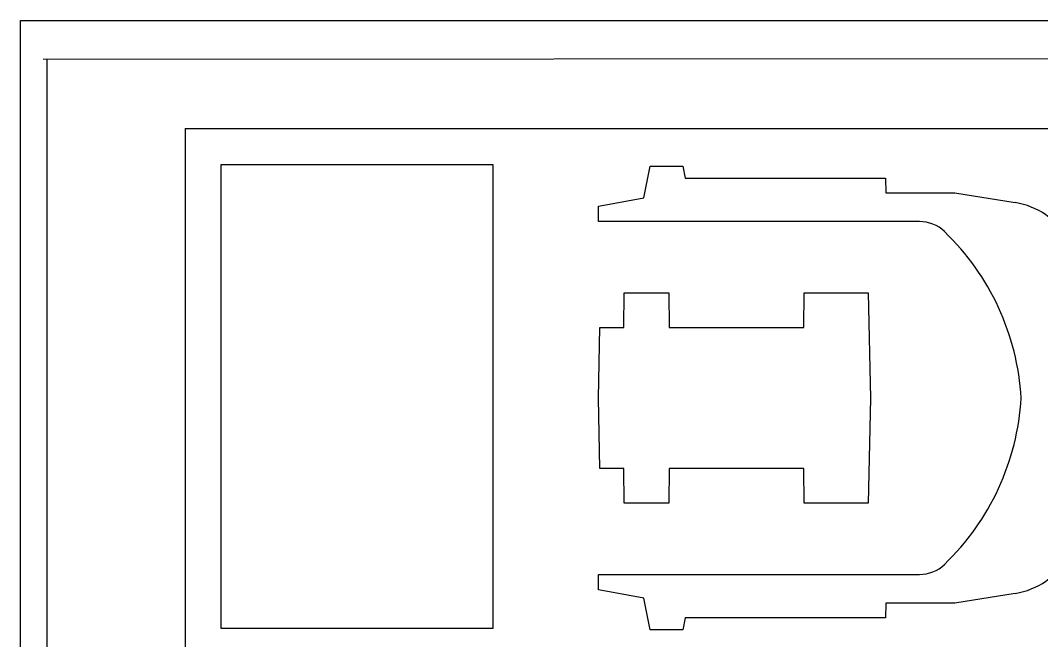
# Model space of a CAD drawing. Extents: x -168 to 1500, y -200 to 419.
# Drawn here: x 1217.5 to 1359.2, y 332.8 to 418.9 of the extents above; entities that cross this region are included whole.
import ezdxf

# ---------------------------------------------------------------- set-up
doc = ezdxf.new("R2010")
doc.units = 0
doc.layers.get('0').update_dxf_attribs({"linetype": 'CONTINUOUS'})

msp = doc.modelspace()

# ---------------------------------------------------------------- linework, layer by layer
at = {"color": 3, "linetype": 'CONTINUOUS'}
for p, q in [((1217.54, 4.1), (1217.54, 418.89)), ((1217.54, 418.89), (1499.54, 418.89)), ((1240.38, 403.89), (1240.38, 141.1)), ((1240.38, 403.89), (1476.71, 403.89)), ((1245.38, 334.49), (1245.38, 398.89)), ((1245.38, 398.89), (1283.08, 398.89)), ((1283.08, 398.89), (1283.08, 334.49)), ((1304.04, 394.25), (1304.92, 398.67)), ((1304.92, 398.67), (1309.44, 398.67)), ((1309.44, 398.67), (1309.78, 396.97)), ((1309.78, 396.97), (1337.55, 396.97)), ((1337.55, 396.97), (1337.59, 394.97)), ((1297.72, 393.11), (1304.04, 394.25)), ((1337.59, 394.97), (1347.18, 394.97)), ((1347.18, 394.97), (1355.54, 393.6)), ((1297.76, 390.97), (1297.72, 393.11)), ((1342.26, 390.97), (1297.76, 390.97)), ((1301.23, 376.27), (1301.28, 381.07)), ((1301.28, 381.07), (1307.49, 381.07)), ((1307.49, 381.07), (1307.53, 376.27)), ((1326.23, 376.27), (1326.28, 381.07)), ((1326.28, 381.07), (1335.17, 381.07)), ((1335.17, 381.07), (1335.48, 366.47)), ((1297.76, 366.47), (1297.93, 376.27)), ((1297.93, 376.27), (1301.23, 376.27)), ((1307.53, 376.27), (1326.23, 376.27)), ((1297.93, 356.67), (1297.76, 366.47)), ((1335.48, 366.47), (1335.17, 351.87)), ((1301.23, 356.67), (1297.93, 356.67)), ((1301.28, 351.87), (1301.23, 356.67)), ((1307.53, 356.67), (1307.49, 351.87)), ((1326.23, 356.67), (1307.53, 356.67)), ((1326.28, 351.87), (1326.23, 356.67)), ((1307.49, 351.87), (1301.28, 351.87)), ((1335.17, 351.87), (1326.28, 351.87)), ((1297.72, 339.83), (1297.76, 341.97)), ((1297.76, 341.97), (1342.26, 341.97)), ((1304.04, 338.68), (1297.72, 339.83)), ((1304.92, 334.27), (1304.04, 338.68)), ((1355.54, 339.33), (1347.18, 337.97)), ((1337.59, 337.97), (1337.55, 335.97)), ((1347.18, 337.97), (1337.59, 337.97)), ((1309.78, 335.97), (1309.44, 334.27)), ((1337.55, 335.97), (1309.78, 335.97)), ((1283.08, 334.49), (1245.38, 334.49)), ((1309.44, 334.27), (1304.92, 334.27))]:
    msp.add_line(p, q, dxfattribs=at)
at = {"color": 1, "linetype": 'CONTINUOUS'}
for p, q in [((1220.69, 413.5), (1492.22, 413.7)), ((1221.22, 413.5), (1221.22, 128.25))]:
    msp.add_line(p, q, dxfattribs=at)
at = {"color": 3, "linetype": 'CONTINUOUS'}
for centre, radius, start, end in [((1353.85, 383.24), 10.5, 30.228, 80.7067), ((1342.26, 385.97), 5, 46.0802, 90), ((1321.45, 364.36), 35, 3.4551, 46.0802), ((1321.45, 368.58), 35, -46.0802, -3.4551), ((1353.85, 349.7), 10.5, -80.7067, -30.228), ((1342.26, 346.97), 5, -90, -46.0802)]:
    msp.add_arc(centre, radius, start, end, dxfattribs=at)

doc.saveas('drawing.dxf')
